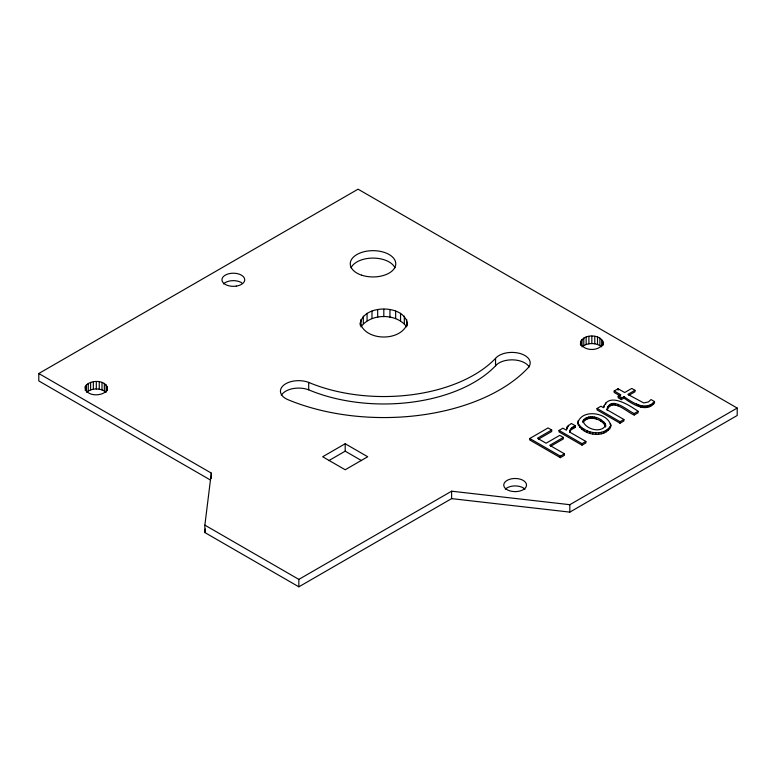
<?xml version="1.0" encoding="UTF-8"?>
<svg xmlns="http://www.w3.org/2000/svg" width="776" height="776" viewBox="0 0 776 776"><rect width="100%" height="100%" fill="white"/><g stroke="black" fill="none" stroke-linecap="round" stroke-linejoin="round"><path stroke-width="1.16" d="M577.975 422.435C582 408.574 608.374 412.415 610.751 425.655C606.687 439.468 580.322 435.724 577.975 422.435L578.489 425.646M577.975 423.919L578.101 420.747M610.625 427.324L610.751 424.171M204.874 525.129L211.305 473.098L38.8 373.508L358.066 189.179L737.2 408.06L737.2 415.49L569.836 512.121L451.613 498.628L298.847 586.821L204.874 532.559L204.874 525.129L298.847 579.391L298.847 586.821M204.874 532.559L205.31 529.019M569.827 430.535L569.574 432.028L585.88 441.437L585.88 442.931L582.01 445.152L559.059 431.902L559.059 430.418L562.92 428.187L566.335 430.156L567.382 426.499L571.349 423.463L575.375 425.791C575.743 428.953 570.069 428.478 569.827 432.019L569.827 430.535L571.524 427.993L575.375 425.791M638.076 411.299C630.84 406.236 608.433 390.959 603.486 407.71L600.944 406.236L597.074 408.467L597.074 409.951L620.034 423.201L623.894 420.97L623.894 419.486L606.754 409.592C610.867 394.868 627.784 410.96 634.215 413.53L638.076 411.299L638.076 412.784L634.215 415.014C627.794 412.91 612.109 396.827 607.084 410.116M85.311 386.429C84.535 396.701 102.781 397.196 107.292 389.824C108.068 379.551 89.822 379.057 85.311 386.429L85.311 390.667M360.151 325.086C361.131 303.649 406.498 303.649 407.487 325.086M407.487 322.962C401.939 341.692 365.69 341.692 360.151 322.962M580.467 344.845C579.711 333.001 603.98 333.001 603.224 344.845M603.224 342.72C600.556 351.722 583.135 351.722 580.467 342.72M583.038 421.087C587.907 412.822 603.262 417.546 605.62 425.51C600.789 433.755 585.356 429.031 583.038 421.087L583.038 422.571C587.907 414.306 603.262 419.03 605.62 426.994L605.561 424.433M578.489 424.162C585.405 433.716 603.747 436.849 610.625 425.84M406.682 319.431L406.682 326.861C396.623 313.067 371.006 313.067 360.956 326.861L360.956 319.431M654.517 401.57L654.517 403.054C645.748 413.152 632.062 403.85 624.001 398.107L621.392 399.621L618.181 397.768L618.181 396.284L621.392 398.127L624.001 396.623C632.062 402.366 645.748 411.658 654.517 401.57L651.045 399.562L648.455 401.92L643.77 402.957L627.862 394.392L634.972 390.289L634.972 391.773L628.88 395.294M86.446 392.268C91.898 387.855 100.705 387.855 106.157 392.268L106.157 384.838M601.701 339.442L601.701 346.872C596.249 342.449 587.432 342.449 581.99 346.872L581.99 339.442M345.194 443.746L322.661 456.754L345.194 469.761L367.727 456.754L345.194 443.746L345.194 451.176L361.577 460.634M328.811 460.634L345.194 451.176M550.756 446.19L563.347 438.915L563.347 437.431L549.709 445.308L564.443 453.815L564.443 455.299L560.369 457.656L529.765 439.982L529.765 438.498L548.079 427.925L551.697 430.011L551.697 431.505L538.476 439.138M620.79 396.255L614.194 392.452L614.194 390.968L618.065 388.737L624.661 392.54L631.771 388.436L634.972 390.289M551.697 430.011L537.458 438.236L546.091 443.222L559.738 435.346L563.347 437.431M298.847 579.391L451.613 491.189L569.836 504.691L737.2 408.06M618.181 396.284L620.79 394.771L614.194 390.968M529.765 438.498L560.369 456.162L564.443 453.815M559.059 430.418L582.01 443.668L585.88 441.437M597.074 408.467L620.034 421.717L623.894 419.486M210.267 479.937L38.8 380.938L38.8 373.508M241.908 283.095L241.384 282.561A11.378 6.567 0 0 0 223.488 283.919M610.237 423.948L610.751 425.655M652.791 403.122L652.791 404.616M650.899 404.422L650.899 405.906M649.299 405.217L649.299 406.702M647.64 405.79L647.64 407.274M645.933 406.12L645.933 407.613M644.167 406.226L644.167 407.72M642.373 406.081L642.373 407.565M640.53 405.654L640.53 407.138M638.648 404.946L638.648 406.44M636.718 403.966L636.718 405.45M634.215 413.53L634.215 415.014M624.001 396.623L624.001 398.107M621.392 398.127L621.392 399.621M620.034 421.717L620.034 423.201M618.065 388.737L618.065 390.221M618.035 404.374L618.035 405.858M615.261 403.442L615.261 404.936M613.952 403.336L613.952 404.82M612.662 403.462L612.662 404.946M611.352 403.86L611.352 405.344M609.946 404.548L609.946 406.032M609.858 427.421L609.858 428.905M608.675 405.509L608.675 406.993M608.481 428.895L608.481 430.389M607.744 406.711L607.744 408.195M606.473 430.282L606.473 431.776M605.649 403.016L605.649 404.5M605.047 423.308L605.047 424.802M604.048 422.144L604.048 423.638M604 431.475L604 432.959M603.844 405.926L603.844 407.419M602.836 341.023L602.836 345.272M601.381 432.29L601.381 433.774M600.614 419.69L600.614 421.174M599.887 338.074L599.887 345.514M598.606 432.707L598.606 434.201M597.53 337.036L597.53 344.466M596.317 417.682L596.317 419.166M595.677 432.756L595.677 434.24M594.785 336.377L594.794 343.807M594.3 417.1L594.3 418.584M592.709 432.426L592.709 433.91M592.36 416.799L592.36 418.283M591.846 336.154L591.846 343.584M590.517 416.77L590.517 418.254M589.779 431.728L589.779 433.212M588.897 336.377L588.897 343.807M588.771 417.003L588.771 418.487M587.122 417.478L587.122 418.972M586.908 430.661L586.908 432.145M586.152 337.036L586.152 344.466M585.57 418.215L585.57 419.709M584.279 419.118L584.279 420.602M584.085 429.235L584.085 430.719M583.794 338.074L583.794 345.514M583.436 420.078L583.436 421.562M582.01 443.668L582.01 445.152M581.544 427.557L581.544 429.05M580.855 341.023L580.855 345.272M579.682 425.869L579.682 427.353M575.171 425.908L575.171 427.392M574.104 426.344L574.104 427.838M572.911 427.004L572.911 428.488M571.524 427.993L571.524 429.487M570.486 429.186L570.486 430.67M569.836 504.691L569.836 512.121M568.352 425.277L568.352 426.761M567.382 426.499L567.382 427.983M566.713 428.09L566.713 429.574M560.369 456.162L560.369 457.656M495.554 358.357A127.439 73.574 0 0 1 308.702 382.403A18.217 10.515 0 0 0 283.444 385.381A18.217 10.515 0 0 0 288.614 399.95A163.852 94.604 0 0 0 528.378 367.504A18.226 10.524 0 0 0 519.881 353.449A18.226 10.524 0 0 0 495.544 358.357L495.554 365.787A127.439 73.574 0 0 1 308.702 389.833A18.217 10.524 0 0 0 281.368 395.285M451.613 491.189L451.613 498.628M404.315 316.133L404.315 323.563M400.552 313.3L400.552 320.73M395.653 311.127L395.653 318.567M389.94 309.769L389.94 317.2M383.819 309.304L383.819 316.734M377.689 309.769L377.689 317.2M371.985 311.127L371.985 318.567M367.077 313.3L367.077 320.73M363.323 316.133L363.323 323.563M308.702 382.403L308.702 389.833M211.305 473.098L211.305 478.414M107.292 386.429L107.292 390.667M104.353 383.48L104.353 390.91M101.996 382.432L101.996 389.872M99.25 381.782L99.25 389.212M96.302 381.559L96.302 388.989M93.353 381.782L93.362 389.212M90.617 382.432L90.617 389.872M88.26 383.48L88.26 390.91M86.446 384.838L86.446 391.211M495.554 365.787A18.226 10.524 0 0 1 513.004 359.86A18.226 10.524 0 0 1 529.174 366.893M351.024 267.827A22.756 13.143 0 0 1 373.004 258.088A22.756 13.143 0 0 1 394.994 267.827M505.283 489.2A11.378 6.567 0 0 1 524.993 489.2M236.282 286.121L233.343 286.344A11.378 6.567 0 0 1 222.828 277.255A11.378 6.567 0 0 1 241.384 275.131L243.198 276.489A11.378 6.567 0 0 1 236.282 286.121M515.138 491.625L512.199 491.402A11.378 6.567 0 0 1 506.427 480.829A11.378 6.567 0 0 1 525.449 482.274A11.378 6.567 0 0 1 515.138 491.625M361.626 275.179A22.756 13.143 0 0 0 395.77 263.801A22.756 13.143 0 0 0 361.626 252.423A22.756 13.143 0 0 0 361.626 275.179"/></g></svg>
